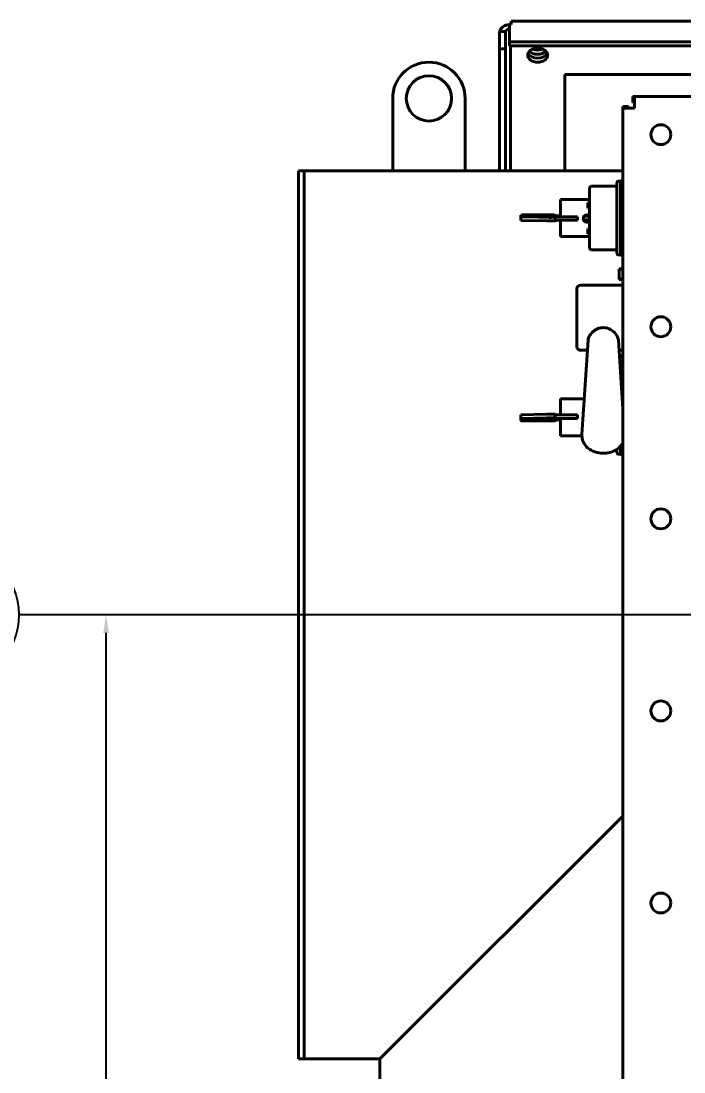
# Model space of a CAD drawing. Header units: millimetres. Extents: x 0 to 5945, y 0 to 4205.
# Drawn here: x 1641 to 2007, y 1213 to 1793 of the extents above; entities that cross this region are included whole.
import ezdxf

# ---------------------------------------------------------------- set-up
doc = ezdxf.new("R2010")
doc.units = ezdxf.units.MM
doc.header["$LTSCALE"] = 5
for name, color, linetype, lineweight in [('가시적인 것(ISO)', 3, 'Continuous', 40), ('가시적인 좁은 것(ISO)', 3, 'Continuous', 35), ('기호(ISO)', 5, 'Continuous', 25), ('치수(ISO)', 2, 'Continuous', 25)]:
    doc.layers.add(name, color=color, linetype=linetype, lineweight=lineweight)
doc.styles.add('부품번호텍스트_PSTEK_POSCO', font='isocp.shx')
doc.styles.add('치수 텍스트_PSTEK_POSCO', font='isocp.shx')
doc.dimstyles.new('치수_PSTEK_POSCO', dxfattribs={"dimscale": 5, "dimtxt": 3, "dimasz": 2, "dimexe": 2, "dimexo": 2.5, "dimgap": 1, "dimtad": 1, "dimrnd": 1e-08, "dimdsep": 46, "dimtxsty": '치수 텍스트_PSTEK_POSCO', "dimcen": 0.09, "dimdle": 10, "dimclrd": 7, "dimclre": 7, "dimclrt": 2, "dimadec": 1, "dimazin": 2, "dimtfac": 1, "dimtmove": 0, "dimatfit": 3, "dimfxl": 0, "dimtolj": 1, "dimlwd": -1, "dimlwe": -1, "dimarcsym": 0})

# ---------------------------------------------------------------- blocks, each defined once
blk = doc.blocks.new('품번기호9')
at = {"layer": '기호(ISO)', "color": 7}
for p, q in [((402.78, 293), (327.93, 293)), ((402.78, 293.4), (402.78, 292.6)), ((404.4, 293.07), (402.78, 293.4)), ((402.78, 293), (404.4, 293)), ((402.78, 292.6), (404.4, 292.92))]:
    blk.add_line(p, q, dxfattribs=at)
at = {"layer": '기호(ISO)', "color": 7, "flags": 128}
blk.add_lwpolyline([(402.78, 292.6), (404.78, 293)], dxfattribs=at)
at = {"layer": '기호(ISO)'}
blk.add_circle((320.43, 293), 7.5, dxfattribs=at)
at = {"layer": '기호(ISO)', "color": 7}
blk.add_solid([(402.78, 292.6), (404.78, 293), (402.78, 293.4), (402.78, 292.6)], dxfattribs=at)
at = {"layer": '기호(ISO)', "color": 7, "insert": (320.43, 293.02), "char_height": 5, "attachment_point": 5, "style": '부품번호텍스트_PSTEK_POSCO'}
blk.add_mtext('5', dxfattribs=at)
blk = doc.blocks.new('*D43')
at = {"layer": 'Defpoints', "color": 0}
for p in [(3626.88, 1520.99), (1793.88, 1219.99), (3626.88, 310.46)]:
    blk.add_point(p, dxfattribs=at)
at = {"layer": '치수(ISO)', "color": 7}
for p, q in [((3626.88, 1508.49), (3626.88, 300.46)), ((1793.88, 1207.49), (1793.88, 300.46)), ((1803.88, 310.46), (3616.88, 310.46))]:
    blk.add_line(p, q, dxfattribs=at)
for points in [[(1803.88, 312.12), (1803.88, 308.79), (1793.88, 310.46)], [(3616.88, 312.12), (3616.88, 308.79), (3626.88, 310.46)]]:
    blk.add_solid(points, dxfattribs=at)
at = {"layer": '치수(ISO)', "color": 2, "insert": (2540.76, 323.71), "char_height": 15, "attachment_point": 4, "style": '치수 텍스트_PSTEK_POSCO'}
blk.add_mtext('\\A1;(1833)', dxfattribs=at)
blk = doc.blocks.new('*D48')
at = {"layer": 'Defpoints', "color": 0}
for p in [(1687.75, 1464.99), (2023.88, 1464.99), (2708.88, 603.99)]:
    blk.add_point(p, dxfattribs=at)
at = {"layer": '치수(ISO)', "color": 7}
for p, q in [((2011.38, 1464.99), (1677.75, 1464.99)), ((1687.75, 613.99), (1687.75, 1454.99)), ((2696.38, 603.99), (1677.75, 603.99))]:
    blk.add_line(p, q, dxfattribs=at)
for points in [[(1686.08, 1454.99), (1689.41, 1454.99), (1687.75, 1464.99)], [(1686.08, 613.99), (1689.41, 613.99), (1687.75, 603.99)]]:
    blk.add_solid(points, dxfattribs=at)
at = {"layer": '치수(ISO)', "color": 2, "insert": (1675.25, 934.28), "char_height": 15, "attachment_point": 4, "rotation": 90, "style": '치수 텍스트_PSTEK_POSCO'}
blk.add_mtext('\\A1;861', dxfattribs=at)

msp = doc.modelspace()

# ---------------------------------------------------------------- linework, layer by layer
at = {"layer": '가시적인 것(ISO)'}
for p, q in [((1911.2806, 1792.6956), (1911.2806, 1790.8211)), ((1911.2806, 1792.6956), (2270.4806, 1792.6956)), ((1908.0806, 1786.9583), (1904.8806, 1786.9583)), ((1904.8806, 1786.9583), (1904.8806, 1777.3417)), ((1908.0806, 1786.9583), (1908.0806, 1777.3417)), ((1910.3433, 1781.2044), (1910.3433, 1790.8211)), ((1910.3433, 1790.8211), (1911.2806, 1790.8211)), ((1910.3433, 1778.9417), (1910.3433, 1781.2044)), ((2271.4179, 1781.2044), (1910.3433, 1781.2044)), ((1908.0806, 1777.3417), (1904.8806, 1777.3417)), ((1904.8806, 1777.3417), (1904.8806, 1709.9862)), ((1908.0806, 1777.3417), (1908.0806, 1709.9862)), ((2271.4179, 1778.9417), (1910.3433, 1778.9417)), ((1910.8806, 1778.9417), (1910.8806, 1709.9862)), ((1940.8806, 1763.2439), (1940.8806, 1709.9862)), ((2240.8806, 1763.2439), (1940.8806, 1763.2439)), ((1845.8806, 1749.9862), (1845.8806, 1709.9862)), ((1885.8806, 1709.9862), (1885.8806, 1749.9862)), ((1979.2806, 1750.9862), (1978.3433, 1750.9862)), ((1978.3433, 1747.7862), (1978.3433, 1750.9862)), ((1979.2806, 1747.7862), (1978.3433, 1747.7862)), ((1979.2806, 1750.9862), (2188.4806, 1750.9862)), ((1979.2806, 1750.9862), (1979.2806, 1744.5862)), ((1976.0806, 1745.5235), (1972.8806, 1745.5235)), ((1972.8806, 1745.5235), (1972.8806, 1744.5862)), ((1972.8806, 1185.3862), (1972.8806, 1744.5862)), ((1979.2806, 1744.5862), (1972.8806, 1744.5862)), ((1976.0806, 1744.5862), (1976.0806, 1745.5235)), ((1978.8806, 1744.5862), (1978.8806, 1744.9862)), ((1978.8806, 1744.9862), (1979.2806, 1744.9862)), ((1793.8806, 1709.9862), (1793.8806, 1219.9862)), ((1797.0806, 1709.9862), (1793.8806, 1709.9862)), ((1797.0806, 1219.9862), (1797.0806, 1709.9862)), ((1845.8806, 1709.9862), (1797.0806, 1709.9862)), ((1797.0806, 1219.9862), (1797.0806, 1709.9862)), ((1845.8806, 1709.9862), (1885.8806, 1709.9862)), ((1972.8806, 1709.9862), (1885.8806, 1709.9862)), ((1954.5806, 1700.4862), (1954.5806, 1667.4862)), ((1955.5806, 1701.4862), (1969.5806, 1701.4862)), ((1969.5806, 1703.4862), (1969.5806, 1664.4862)), ((1971.5806, 1704.4862), (1971.5806, 1663.4862)), ((1971.5806, 1704.4862), (1972.8806, 1704.4862)), ((1938.5806, 1694.2362), (1938.5806, 1684.7207)), ((1938.5806, 1694.2362), (1954.5806, 1694.2362)), ((1953.5806, 1689.4571), (1953.5806, 1692.3581)), ((1953.5806, 1692.3581), (1954.5806, 1692.3581)), ((1953.5806, 1690.9473), (1954.5806, 1690.9473)), ((1953.5806, 1689.9002), (1954.5806, 1689.9002)), ((1953.5806, 1689.4571), (1954.5806, 1689.4571)), ((1916.5806, 1684.6479), (1916.5806, 1685.6098)), ((1930.801, 1684.3755), (1916.5806, 1684.6479)), ((1916.5806, 1682.6486), (1916.5806, 1684.6479)), ((1930.801, 1682.3762), (1916.5806, 1682.6486)), ((1919.5806, 1685.6878), (1932.5806, 1685.6878)), ((1926.6164, 1685.4892), (1926.6164, 1685.4329)), ((1926.6164, 1685.4329), (1931.753, 1685.4329)), ((1926.6164, 1685.3503), (1926.6164, 1685.2982)), ((1931.753, 1685.3503), (1926.6164, 1685.3503)), ((1931.753, 1685.3403), (1926.6164, 1685.3403)), ((1926.6164, 1685.2982), (1927.4113, 1685.2982)), ((1926.6164, 1684.9645), (1926.6164, 1684.9035)), ((1926.6164, 1684.9035), (1931.753, 1684.9035)), ((1926.6164, 1684.5973), (1926.6164, 1684.5013)), ((1927.4113, 1684.5973), (1926.6164, 1684.5973)), ((1927.4113, 1684.5873), (1926.6164, 1684.5873)), ((1926.6164, 1684.5013), (1931.753, 1684.5013)), ((1927.289, 1685.1401), (1927.289, 1685.1501)), ((1927.289, 1684.7399), (1927.289, 1684.7499)), ((1927.4113, 1685.4568), (1927.4113, 1685.4895)), ((1927.4113, 1685.4468), (1927.4113, 1685.4568)), ((1928.5732, 1685.4568), (1927.4113, 1685.4568)), ((1928.5732, 1685.4468), (1927.4113, 1685.4468)), ((1927.4113, 1685.3264), (1931.753, 1685.3264)), ((1927.4113, 1685.2982), (1927.4113, 1685.3264)), ((1927.4113, 1684.9274), (1927.4113, 1684.961)), ((1927.4113, 1684.9174), (1927.4113, 1684.9274)), ((1929.0012, 1684.9274), (1927.4113, 1684.9274)), ((1929.0012, 1684.9174), (1927.4113, 1684.9174)), ((1927.4113, 1684.5252), (1927.4113, 1684.5973)), ((1928.6343, 1684.5252), (1927.4113, 1684.5252)), ((1927.4113, 1684.5152), (1927.4113, 1684.5252)), ((1928.6343, 1684.5152), (1927.4113, 1684.5152)), ((1927.9388, 1685.5199), (1927.9388, 1685.5299)), ((1928.2197, 1684.9953), (1928.2197, 1685.0053)), ((1928.3467, 1684.7932), (1928.3467, 1684.8173)), ((1928.5732, 1685.4895), (1928.5732, 1685.4568)), ((1928.5732, 1685.4468), (1928.5732, 1685.4568)), ((1928.6343, 1684.5956), (1928.6343, 1684.5252)), ((1929.4293, 1684.5956), (1928.6343, 1684.5956)), ((1929.4293, 1684.5856), (1928.6343, 1684.5856)), ((1928.6343, 1684.5152), (1928.6343, 1684.5252)), ((1928.9277, 1685.5062), (1928.9277, 1685.5162)), ((1928.9401, 1684.82), (1928.9401, 1684.7429)), ((1928.9401, 1684.7429), (1929.735, 1684.7429)), ((1929.0012, 1684.961), (1929.0012, 1684.9274)), ((1929.0012, 1684.9174), (1929.0012, 1684.9274)), ((1929.1847, 1685.2115), (1929.1847, 1685.2215)), ((1929.1847, 1684.6916), (1929.1847, 1684.7016)), ((1929.1914, 1685.0923), (1929.1914, 1685.1023)), ((1929.3681, 1685.4568), (1929.3681, 1685.4916)), ((1929.3681, 1685.4468), (1929.3681, 1685.4568)), ((1930.9581, 1685.4568), (1929.3681, 1685.4568)), ((1930.9581, 1685.4468), (1929.3681, 1685.4468)), ((1929.4293, 1684.5252), (1929.4293, 1684.5956)), ((1931.753, 1684.5252), (1929.4293, 1684.5252)), ((1929.4293, 1684.5152), (1929.4293, 1684.5252)), ((1931.753, 1684.5152), (1929.4293, 1684.5152)), ((1929.735, 1684.7429), (1929.735, 1684.7962)), ((1929.7962, 1684.9274), (1929.7962, 1684.9645)), ((1931.753, 1684.9274), (1929.7962, 1684.9274)), ((1929.7962, 1684.9174), (1929.7962, 1684.9274)), ((1931.753, 1684.9174), (1929.7962, 1684.9174)), ((1930.1602, 1685.5263), (1930.1602, 1685.5363)), ((1930.9581, 1685.4916), (1930.9581, 1685.4568)), ((1930.9581, 1685.4468), (1930.9581, 1685.4568)), ((1931.0804, 1685.1401), (1931.0804, 1685.1501)), ((1931.0804, 1684.7399), (1931.0804, 1684.7499)), ((1931.753, 1685.4329), (1931.753, 1685.4922)), ((1931.753, 1685.3264), (1931.753, 1685.3503)), ((1931.753, 1684.9035), (1931.753, 1684.9274)), ((1931.753, 1684.5013), (1931.753, 1684.5252)), ((1935.5806, 1685.6098), (1935.5806, 1685.3291)), ((1935.5806, 1684.6414), (1935.5806, 1684.4383)), ((1935.5806, 1682.439), (1935.5806, 1684.4383)), ((1947.7823, 1684.7207), (1938.5806, 1684.7207)), ((1947.7823, 1684.7194), (1938.5806, 1684.7194)), ((1947.7823, 1682.7201), (1938.5806, 1682.7201)), ((1938.5806, 1682.7201), (1938.5806, 1673.7362)), ((1947.7823, 1684.7207), (1947.7823, 1684.7194)), ((1947.7823, 1682.7201), (1947.7823, 1684.7194)), ((1954.5806, 1683.0258), (1951.2535, 1682.9653)), ((1954.5806, 1685.0252), (1951.5184, 1684.9694)), ((1954.3829, 1685.1841), (1954.4491, 1685.1804)), ((1953.5806, 1675.3183), (1953.5806, 1678.0723)), ((1953.5806, 1678.0723), (1954.5806, 1678.0723)), ((1953.5806, 1677.0252), (1954.5806, 1677.0252)), ((1953.5806, 1676.8044), (1954.5806, 1676.8044)), ((1938.5806, 1673.7362), (1954.5806, 1673.7362)), ((1953.5806, 1675.3183), (1954.5806, 1675.3183)), ((1955.5806, 1666.4862), (1969.5806, 1666.4862)), ((1971.5806, 1663.4862), (1972.8806, 1663.4862)), ((1970.8806, 1655.9862), (1970.8806, 1649.9862)), ((1972.8806, 1655.9862), (1970.8806, 1655.9862)), ((1972.8806, 1649.9862), (1970.8806, 1649.9862)), ((1947.5806, 1644.9862), (1947.5806, 1612.9862)), ((1972.8806, 1646.9862), (1949.5806, 1646.9862)), ((1953.7547, 1616.5347), (1950.336, 1564.482)), ((1970.4065, 1616.5347), (1972.8806, 1578.8646)), ((1953.3903, 1610.9862), (1949.5806, 1610.9862)), ((1972.8806, 1610.9862), (1970.7709, 1610.9862)), ((1972.8806, 1607.9862), (1970.9679, 1607.9862)), ((1972.8806, 1601.9862), (1971.362, 1601.9862)), ((1971.8546, 1594.4862), (1972.8806, 1594.4862)), ((1938.5806, 1584.2362), (1938.5806, 1575.3326)), ((1938.5806, 1584.2362), (1951.6334, 1584.2362)), ((1930.801, 1575.7802), (1916.5806, 1575.4256)), ((1916.5806, 1573.4268), (1916.5806, 1575.4256)), ((1930.801, 1573.7814), (1916.5806, 1573.4268)), ((1916.5806, 1573.4268), (1916.5806, 1572.1746)), ((1919.5806, 1572.0731), (1932.5806, 1572.0731)), ((1935.5806, 1573.6997), (1935.5806, 1575.6985)), ((1935.5806, 1573.4352), (1935.5806, 1573.6997)), ((1935.5806, 1572.1746), (1935.5806, 1572.5401)), ((1947.7823, 1575.3326), (1938.5806, 1575.3326)), ((1947.7823, 1573.3337), (1938.5806, 1573.3337)), ((1947.7823, 1573.3321), (1938.5806, 1573.3321)), ((1938.5806, 1573.3321), (1938.5806, 1563.7362)), ((1947.7823, 1573.3337), (1947.7823, 1575.3326)), ((1947.7823, 1573.3321), (1947.7823, 1573.3337)), ((1938.5806, 1563.7362), (1950.3202, 1563.7362)), ((1969.5806, 1556.3516), (1969.5806, 1554.4862)), ((1971.5806, 1558.1082), (1971.5806, 1553.4862)), ((1971.5806, 1553.4862), (1972.8806, 1553.4862)), ((1972.8806, 1353.9862), (1838.8806, 1219.9862)), ((1797.0806, 1219.9862), (1793.8806, 1219.9862)), ((1838.8806, 1219.9862), (1797.0806, 1219.9862)), ((1838.8806, 846.9862), (1838.8806, 1219.9862))]:
    msp.add_line(p, q, dxfattribs=at)
for centre, radius in [((1865.8806, 1749.9862), 12.5), ((1993.8806, 1729.9862), 5.5), ((1993.8806, 1623.9862), 5.5), ((1993.8806, 1517.9862), 5.5), ((1993.8806, 1411.9862), 5.5), ((1993.8806, 1305.9862), 5.5)]:
    msp.add_circle(centre, radius, dxfattribs=at)
for centre, radius, start, end in [((1865.8806, 1749.9862), 20, 0, 180), ((1955.5806, 1700.4862), 1, 90, 180), ((1970.5806, 1703.4862), 1, 0, 180), ((1955.5806, 1667.4862), 1, 180, 270), ((1970.5806, 1664.4862), 1, 180, 0), ((1949.5806, 1644.9862), 2, 90, 180), ((1949.5806, 1612.9862), 2, 180, 270), ((1970.5806, 1554.4862), 1, 180, 0)]:
    msp.add_arc(centre, radius, start, end, dxfattribs=at)
for centre, major_axis, ratio, start_param, end_param in [((1911.2806, 1786.2956), (-6.4, 0), 0.70710678, 4.85936417, 6.13621012), ((1911.2806, 1786.2956), (-3.2, 0), 0.70710678, 5.00964034, 6.28318531), ((1925.8806, 1776.1132), (-5.5, 0), 0.70710678, 0.29517689, 2.84641577), ((1925.8806, 1776.1132), (5.5, 0), 0.70710678, 3.43676954, 5.98800842), ((1925.8806, 1778.2346), (5.5, 0), 0.70710678, 3.74037413, 5.68440383), ((1925.8806, 1778.2346), (-5.5, 0), 0.70710678, 0.59878148, 2.54281118), ((1925.8806, 1780.4973), (5.5, 0), 0.70710678, 4.16626769, 5.25851027), ((1919.5806, 1685.6098), (-3, 0), 0.02599731, 4.71238898, 6.28318531), ((1932.5806, 1684.4383), (3, 0), 0.02599731, 4.07736224, 6.28318531), ((1932.5806, 1682.439), (3, 0), 0.02599731, 4.07736224, 6.28318531), ((1932.5806, 1685.6098), (3, 0), 0.02599731, 0, 1.57079633), ((1938.5806, 1685.3291), (-3, 0), 0.02599731, 0, 1.57079633), ((1938.5806, 1684.6414), (-3, 0), 0.02599731, 4.71238898, 6.28318531), ((1938.5806, 1682.6421), (-3, 0), 0.02599731, 4.71238898, 6.28318531), ((1953.4765, 1685.1731), (1, 0), 0.02599731, 0.43633231, 1.41615472), ((1919.5806, 1572.1746), (-3, 0), 0.03384274, 0, 1.57079633), ((1932.5806, 1575.6985), (3, 0), 0.03384274, 0, 2.20582306), ((1932.5806, 1573.6997), (3, 0), 0.03384274, 0, 2.20582306), ((1932.5806, 1572.1746), (3, 0), 0.03384274, 4.71238898, 6.28318531), ((1938.5806, 1575.4341), (-3, 0), 0.03384274, 0, 1.57079633), ((1938.5806, 1573.4352), (-3, 0), 0.03384274, 0, 1.57079633), ((1938.5806, 1572.5401), (-3, 0), 0.03384274, 4.71238898, 6.28318531)]:
    msp.add_ellipse(centre, major_axis=major_axis, ratio=ratio, start_param=start_param, end_param=end_param, dxfattribs=at)
for centre, major_axis, ratio in [((1925.8806, 1773.8505), (-5.5, 0), 0.70710678), ((1923.0806, 1685.5189), (-3, 0), 0.02599731), ((1923.0806, 1572.293), (-3, 0), 0.03384274)]:
    msp.add_ellipse(centre, major_axis=major_axis, ratio=ratio, dxfattribs=at)
for points, knots in [([(1929.1847, 1685.2215), (1929.0935, 1685.2214), (1928.9134, 1685.2213), (1928.6486, 1685.2203), (1928.394, 1685.2186), (1928.1499, 1685.2163), (1927.9151, 1685.2133), (1927.692, 1685.2096), (1927.4791, 1685.2053), (1927.2791, 1685.2004), (1927.0964, 1685.195), (1926.9348, 1685.1894), (1926.7984, 1685.1834), (1926.6867, 1685.1772), (1926.6003, 1685.1708), (1926.5397, 1685.1641), (1926.5008, 1685.1571), (1926.4964, 1685.1523), (1926.4941, 1685.1499)], [0, 0, 0, 0, 0.06396996, 0.12628383, 0.18735874, 0.24779723, 0.30845505, 0.37001199, 0.43289888, 0.4977051, 0.5627616, 0.62604222, 0.68796709, 0.74914247, 0.81040796, 0.87219118, 0.93513718, 1, 1, 1, 1]), ([(1926.4941, 1685.1499), (1926.4964, 1685.1475), (1926.5009, 1685.1427), (1926.5396, 1685.1357), (1926.6002, 1685.1289), (1926.6867, 1685.1224), (1926.7981, 1685.1162), (1926.9349, 1685.1103), (1927.0958, 1685.1046), (1927.2796, 1685.0993), (1927.4788, 1685.0944), (1927.6921, 1685.0901), (1927.9154, 1685.0865), (1928.1499, 1685.0835), (1928.3941, 1685.0812), (1928.6487, 1685.0796), (1928.9134, 1685.0786), (1929.0935, 1685.0785), (1929.1847, 1685.0784)], [0, 0, 0, 0, 0.06546991, 0.12901913, 0.19117778, 0.25259569, 0.31391495, 0.3757807, 0.43900092, 0.50366171, 0.5682531, 0.63080653, 0.69206765, 0.75257004, 0.81287445, 0.87383673, 0.9360911, 1, 1, 1, 1]), ([(1928.3467, 1684.8173), (1928.2781, 1684.8167), (1928.1424, 1684.8156), (1927.9482, 1684.8133), (1927.7637, 1684.8107), (1927.5893, 1684.8078), (1927.4262, 1684.8044), (1927.2728, 1684.8007), (1927.1305, 1684.7966), (1926.999, 1684.7922), (1926.8809, 1684.7875), (1926.7778, 1684.7827), (1926.6888, 1684.7776), (1926.6185, 1684.7724), (1926.5628, 1684.767), (1926.5227, 1684.7615), (1926.4982, 1684.7558), (1926.4955, 1684.7519), (1926.4941, 1684.7499)], [0, 0, 0, 0, 0.063374915, 0.125434694, 0.186460742, 0.247233484, 0.307729912, 0.368833346, 0.430759571, 0.493705985, 0.556880924, 0.619424008, 0.68145798, 0.743422033, 0.805927639, 0.869346907, 0.934005383, 1, 1, 1, 1]), ([(1926.4941, 1684.7499), (1926.4964, 1684.7475), (1926.5009, 1684.7428), (1926.5397, 1684.7358), (1926.6004, 1684.7291), (1926.6868, 1684.7226), (1926.7983, 1684.7164), (1926.9351, 1684.7104), (1927.0962, 1684.7046), (1927.2491, 1684.7001), (1927.3803, 1684.6967), (1927.4826, 1684.6942), (1927.5877, 1684.692), (1927.6952, 1684.6899), (1927.805, 1684.6879), (1927.9178, 1684.6862), (1928.0337, 1684.6846), (1928.151, 1684.6831), (1928.2719, 1684.6819), (1928.3945, 1684.6808), (1928.5196, 1684.6798), (1928.6478, 1684.6791), (1928.7783, 1684.6785), (1928.9116, 1684.6781), (1929.0472, 1684.6778), (1929.1385, 1684.6778), (1929.1847, 1684.6778)], [0, 0, 0, 0, 0.06440966, 0.12713175, 0.18869519, 0.2499531, 0.3113145, 0.37340191, 0.43699638, 0.50232306, 0.5352272, 0.56753231, 0.59931765, 0.63048805, 0.66142618, 0.69208749, 0.72256393, 0.75284128, 0.78302271, 0.81315811, 0.84352701, 0.87410007, 0.90484775, 0.93622105, 0.96770947, 1, 1, 1, 1]), ([(1928.3467, 1684.8073), (1928.2781, 1684.8068), (1928.1424, 1684.8056), (1927.9482, 1684.8033), (1927.7637, 1684.8007), (1927.5893, 1684.7978), (1927.4262, 1684.7944), (1927.2728, 1684.7907), (1927.1305, 1684.7866), (1926.999, 1684.7822), (1926.8809, 1684.7775), (1926.7778, 1684.7727), (1926.6888, 1684.7676), (1926.6185, 1684.7624), (1926.5628, 1684.757), (1926.5227, 1684.7515), (1926.5056, 1684.7475), (1926.5007, 1684.7454), (1926.5003, 1684.7452)], [0, 0, 0, 0, 0.063374915, 0.125434694, 0.186460742, 0.247233484, 0.307729912, 0.368833346, 0.430759571, 0.493705985, 0.556880924, 0.619424008, 0.68145798, 0.743422033, 0.805927639, 0.869346907, 0.934005383, 0.941114775, 0.941114775, 0.941114775, 0.941114775]), ([(1929.1847, 1685.2115), (1929.0935, 1685.2114), (1928.9134, 1685.2113), (1928.6486, 1685.2103), (1928.394, 1685.2086), (1928.1499, 1685.2063), (1927.9151, 1685.2033), (1927.692, 1685.1997), (1927.4791, 1685.1953), (1927.2791, 1685.1904), (1927.0964, 1685.185), (1926.9348, 1685.1794), (1926.7984, 1685.1734), (1926.6867, 1685.1672), (1926.6003, 1685.1608), (1926.5397, 1685.1541), (1926.51, 1685.1487), (1926.5022, 1685.1457), (1926.5006, 1685.1449)], [0, 0, 0, 0, 0.063969964, 0.126283829, 0.187358745, 0.24779723, 0.308455049, 0.370011993, 0.432898882, 0.497705101, 0.562761596, 0.626042216, 0.687967087, 0.749142467, 0.81040796, 0.872191176, 0.935137183, 0.955249727, 0.955249727, 0.955249727, 0.955249727]), ([(1927.9388, 1685.5299), (1927.8973, 1685.5299), (1927.8153, 1685.5298), (1927.6934, 1685.5293), (1927.5749, 1685.5285), (1927.4585, 1685.5274), (1927.346, 1685.5259), (1927.2362, 1685.5241), (1927.1284, 1685.522), (1927.0252, 1685.5196), (1926.9282, 1685.5169), (1926.8445, 1685.5138), (1926.774, 1685.5104), (1926.7151, 1685.5068), (1926.6705, 1685.5028), (1926.6396, 1685.4985), (1926.6201, 1685.494), (1926.6176, 1685.4908), (1926.6164, 1685.4892)], [0, 0, 0, 0, 0.05427115, 0.10739015, 0.1608808, 0.21469696, 0.26932079, 0.32588115, 0.38424246, 0.44534576, 0.5075986, 0.57006323, 0.63424037, 0.70020151, 0.76931843, 0.84191786, 0.91865867, 1, 1, 1, 1]), ([(1927.9388, 1685.5199), (1927.8973, 1685.5199), (1927.8153, 1685.5198), (1927.6934, 1685.5193), (1927.5749, 1685.5185), (1927.4585, 1685.5174), (1927.346, 1685.5159), (1927.2362, 1685.5141), (1927.1284, 1685.512), (1927.0252, 1685.5096), (1926.9282, 1685.5069), (1926.8445, 1685.5038), (1926.774, 1685.5004), (1926.7151, 1685.4968), (1926.6705, 1685.4928), (1926.6396, 1685.4885), (1926.6201, 1685.484), (1926.6176, 1685.4808), (1926.6164, 1685.4792)], [0, 0, 0, 0, 0.05427115, 0.10739015, 0.1608808, 0.21469696, 0.26932079, 0.32588115, 0.38424246, 0.44534576, 0.5075986, 0.57006323, 0.63424037, 0.70020151, 0.76931843, 0.84191786, 0.91865867, 1, 1, 1, 1]), ([(1928.2197, 1685.0053), (1928.1616, 1685.0052), (1928.0479, 1685.0052), (1927.8815, 1685.0046), (1927.7235, 1685.0036), (1927.5736, 1685.0022), (1927.433, 1685.0003), (1927.2989, 1684.9982), (1927.1756, 1684.9955), (1927.0608, 1684.9926), (1926.9581, 1684.9894), (1926.8669, 1684.986), (1926.7887, 1684.9827), (1926.7263, 1684.9792), (1926.6776, 1684.9756), (1926.6417, 1684.972), (1926.62, 1684.9683), (1926.6176, 1684.9658), (1926.6164, 1684.9645)], [0, 0, 0, 0, 0.06990935, 0.13693333, 0.20208557, 0.26532931, 0.3283129, 0.39144478, 0.45527375, 0.52066965, 0.58577214, 0.64849332, 0.70923813, 0.76812294, 0.82638424, 0.8838105, 0.94160867, 1, 1, 1, 1]), ([(1928.2197, 1684.9953), (1928.1616, 1684.9952), (1928.0479, 1684.9952), (1927.8815, 1684.9946), (1927.7235, 1684.9936), (1927.5736, 1684.9922), (1927.433, 1684.9903), (1927.2989, 1684.9882), (1927.1756, 1684.9855), (1927.0608, 1684.9826), (1926.9581, 1684.9794), (1926.8669, 1684.976), (1926.7887, 1684.9727), (1926.7263, 1684.9692), (1926.6776, 1684.9656), (1926.6417, 1684.962), (1926.62, 1684.9583), (1926.6176, 1684.9558), (1926.6164, 1684.9545)], [0, 0, 0, 0, 0.06990935, 0.13693333, 0.20208557, 0.26532931, 0.3283129, 0.39144478, 0.45527375, 0.52066965, 0.58577214, 0.64849332, 0.70923813, 0.76812294, 0.82638424, 0.8838105, 0.94160867, 1, 1, 1, 1]), ([(1927.289, 1685.1501), (1927.2906, 1685.1517), (1927.2938, 1685.1549), (1927.3202, 1685.1596), (1927.3644, 1685.164), (1927.4248, 1685.1683), (1927.5035, 1685.1725), (1927.5999, 1685.1764), (1927.7133, 1685.1802), (1927.8425, 1685.1837), (1927.9833, 1685.187), (1928.1338, 1685.1898), (1928.2919, 1685.1922), (1928.4566, 1685.1943), (1928.6305, 1685.1957), (1928.8107, 1685.1968), (1928.9986, 1685.1975), (1929.1263, 1685.1976), (1929.1914, 1685.1976)], [0, 0, 0, 0, 0.063244121, 0.124449935, 0.184950834, 0.244601771, 0.30489548, 0.365787748, 0.428194631, 0.492696429, 0.557520489, 0.620704217, 0.682588072, 0.744362156, 0.806562232, 0.869438903, 0.933502702, 1, 1, 1, 1]), ([(1929.1914, 1685.1023), (1929.1263, 1685.1023), (1928.9986, 1685.1024), (1928.8107, 1685.103), (1928.6302, 1685.1041), (1928.457, 1685.1057), (1928.2916, 1685.1077), (1928.1338, 1685.1101), (1927.9833, 1685.1129), (1927.8426, 1685.1162), (1927.713, 1685.1197), (1927.5999, 1685.1235), (1927.5035, 1685.1275), (1927.4244, 1685.1316), (1927.3646, 1685.136), (1927.3201, 1685.1405), (1927.2938, 1685.1453), (1927.2907, 1685.1485), (1927.289, 1685.1501)], [0, 0, 0, 0, 0.06621357, 0.13000403, 0.19261242, 0.25465142, 0.31602589, 0.3776457, 0.44055984, 0.50510731, 0.5693339, 0.63173033, 0.69263702, 0.75296437, 0.81327516, 0.87414646, 0.93605397, 1, 1, 1, 1]), ([(1929.1914, 1685.0923), (1929.1263, 1685.0923), (1928.9986, 1685.0924), (1928.8107, 1685.093), (1928.6302, 1685.0941), (1928.457, 1685.0957), (1928.2916, 1685.0977), (1928.1338, 1685.1001), (1927.9833, 1685.1029), (1927.8426, 1685.1062), (1927.713, 1685.1097), (1927.5999, 1685.1135), (1927.5035, 1685.1175), (1927.4244, 1685.1216), (1927.3646, 1685.126), (1927.3201, 1685.1305), (1927.2938, 1685.1353), (1927.2907, 1685.1385), (1927.289, 1685.1401)], [0, 0, 0, 0, 0.06621357, 0.13000403, 0.19261242, 0.25465142, 0.31602589, 0.3776457, 0.44055984, 0.50510731, 0.5693339, 0.63173033, 0.69263702, 0.75296437, 0.81327516, 0.87414646, 0.93605397, 1, 1, 1, 1]), ([(1927.289, 1684.7499), (1927.2899, 1684.7512), (1927.2915, 1684.7538), (1927.307, 1684.7575), (1927.3333, 1684.7611), (1927.3668, 1684.7645), (1927.4134, 1684.7678), (1927.4686, 1684.771), (1927.535, 1684.7739), (1927.6106, 1684.7768), (1927.6928, 1684.7794), (1927.7763, 1684.782), (1927.8651, 1684.7843), (1927.9552, 1684.7864), (1928.0485, 1684.7884), (1928.1447, 1684.7902), (1928.2439, 1684.7918), (1928.3124, 1684.7927), (1928.3467, 1684.7932)], [0, 0, 0, 0, 0.07172454, 0.14104608, 0.20837252, 0.2739109, 0.33845577, 0.40219734, 0.46580792, 0.52954452, 0.59298722, 0.65454628, 0.71466134, 0.7738578, 0.83134583, 0.88834506, 0.9440704, 1, 1, 1, 1]), ([(1929.1847, 1684.7016), (1929.1235, 1684.7017), (1929.0024, 1684.7018), (1928.8238, 1684.7024), (1928.6506, 1684.7035), (1928.4821, 1684.705), (1928.3195, 1684.707), (1928.1616, 1684.7093), (1928.0089, 1684.7121), (1927.8644, 1684.7153), (1927.7291, 1684.7188), (1927.6124, 1684.7226), (1927.5115, 1684.7266), (1927.4304, 1684.7309), (1927.3666, 1684.7353), (1927.3223, 1684.74), (1927.2932, 1684.7449), (1927.2904, 1684.7482), (1927.289, 1684.7499)], [0, 0, 0, 0, 0.06228214, 0.12313777, 0.18310441, 0.24335663, 0.30366895, 0.3653625, 0.42838203, 0.49343794, 0.5587387, 0.62189388, 0.68372852, 0.7453156, 0.80683019, 0.86930842, 0.93350979, 1, 1, 1, 1]), ([(1929.1847, 1684.6916), (1929.1235, 1684.6917), (1929.0024, 1684.6918), (1928.8238, 1684.6924), (1928.6506, 1684.6935), (1928.4821, 1684.695), (1928.3195, 1684.697), (1928.1616, 1684.6993), (1928.0089, 1684.7021), (1927.8644, 1684.7053), (1927.7291, 1684.7088), (1927.6124, 1684.7126), (1927.5115, 1684.7166), (1927.4304, 1684.7209), (1927.3666, 1684.7253), (1927.3223, 1684.73), (1927.2932, 1684.7349), (1927.2904, 1684.7382), (1927.289, 1684.7399)], [0, 0, 0, 0, 0.06228214, 0.12313777, 0.18310441, 0.24335663, 0.30366895, 0.3653625, 0.42838203, 0.49343794, 0.5587387, 0.62189388, 0.68372852, 0.7453156, 0.80683019, 0.86930842, 0.93350979, 1, 1, 1, 1]), ([(1927.4113, 1685.4895), (1927.4118, 1685.4902), (1927.4128, 1685.4914), (1927.4217, 1685.4933), (1927.4355, 1685.495), (1927.4561, 1685.4966), (1927.4814, 1685.4981), (1927.5137, 1685.4995), (1927.5508, 1685.5007), (1927.6076, 1685.5022), (1927.6848, 1685.5037), (1927.7823, 1685.5051), (1927.8864, 1685.5059), (1927.9571, 1685.506), (1927.9923, 1685.506)], [0, 0, 0, 0, 0.07843272, 0.15238941, 0.22341326, 0.29023867, 0.3555143, 0.41829968, 0.48121034, 0.54434747, 0.6661785, 0.77980366, 0.89032424, 1, 1, 1, 1]), ([(1927.4113, 1684.961), (1927.4138, 1684.9622), (1927.4188, 1684.9647), (1927.4617, 1684.9684), (1927.5284, 1684.9719), (1927.6064, 1684.9745), (1927.678, 1684.9765), (1927.7403, 1684.9778), (1927.8059, 1684.979), (1927.878, 1684.9799), (1927.9542, 1684.9806), (1928.0361, 1684.9811), (1928.1228, 1684.9814), (1928.1824, 1684.9814), (1928.213, 1684.9814)], [0, 0, 0, 0, 0.1150066, 0.22951552, 0.34729841, 0.47280168, 0.53705832, 0.6000093, 0.66289545, 0.7257167, 0.7906769, 0.85733732, 0.9266507, 1, 1, 1, 1]), ([(1928.9277, 1685.5162), (1928.9261, 1685.5162), (1928.9198, 1685.5163), (1928.9078, 1685.5167), (1928.8856, 1685.5172), (1928.8539, 1685.5179), (1928.8151, 1685.5189), (1928.7659, 1685.5201), (1928.7087, 1685.5215), (1928.6451, 1685.5231), (1928.5747, 1685.5247), (1928.4965, 1685.5261), (1928.4145, 1685.5272), (1928.3278, 1685.5282), (1928.2366, 1685.529), (1928.1415, 1685.5295), (1928.0417, 1685.5298), (1927.9735, 1685.5299), (1927.9388, 1685.5299)], [0, 0, 0, 0, 0.00527441, 0.02041841, 0.04663565, 0.08337231, 0.12998379, 0.18711255, 0.25471824, 0.33280285, 0.41517946, 0.49629442, 0.57742192, 0.65821838, 0.7402814, 0.82381946, 0.91015354, 1, 1, 1, 1]), ([(1928.9277, 1685.5062), (1928.9261, 1685.5062), (1928.9198, 1685.5063), (1928.9078, 1685.5067), (1928.8856, 1685.5072), (1928.8539, 1685.5079), (1928.8151, 1685.5089), (1928.7659, 1685.5101), (1928.7087, 1685.5115), (1928.6451, 1685.5131), (1928.5747, 1685.5147), (1928.4965, 1685.5161), (1928.4145, 1685.5173), (1928.3278, 1685.5182), (1928.2366, 1685.519), (1928.1415, 1685.5195), (1928.0417, 1685.5198), (1927.9735, 1685.5199), (1927.9388, 1685.5199)], [0, 0, 0, 0, 0.00527441, 0.02041841, 0.04663565, 0.08337231, 0.12998379, 0.18711255, 0.25471824, 0.33280285, 0.41517946, 0.49629442, 0.57742192, 0.65821838, 0.7402814, 0.82381946, 0.91015354, 1, 1, 1, 1]), ([(1927.9923, 1685.506), (1928.0275, 1685.506), (1928.0982, 1685.5059), (1928.2024, 1685.5051), (1928.3005, 1685.5037), (1928.3779, 1685.5022), (1928.4346, 1685.5007), (1928.4719, 1685.4995), (1928.503, 1685.4981), (1928.5285, 1685.4966), (1928.549, 1685.495), (1928.5628, 1685.4933), (1928.5717, 1685.4914), (1928.5727, 1685.4902), (1928.5732, 1685.4895)], [0, 0, 0, 0, 0.10963582, 0.22011615, 0.33457548, 0.45636215, 0.51947628, 0.58236404, 0.64461516, 0.70986702, 0.7766681, 0.84766608, 0.92159584, 1, 1, 1, 1]), ([(1928.213, 1684.9814), (1928.2414, 1684.9814), (1928.2971, 1684.9814), (1928.3787, 1684.9811), (1928.4566, 1684.9806), (1928.5296, 1684.9798), (1928.6, 1684.979), (1928.6647, 1684.9778), (1928.7261, 1684.9765), (1928.8001, 1684.9745), (1928.8803, 1684.9719), (1928.9487, 1684.9684), (1928.9942, 1684.9647), (1928.9989, 1684.9622), (1929.0012, 1684.961)], [0, 0, 0, 0, 0.06892712, 0.135342126, 0.199892351, 0.262827391, 0.325800463, 0.388887497, 0.452088287, 0.518286634, 0.646878377, 0.766948586, 0.883443472, 1, 1, 1, 1]), ([(1929.7962, 1684.9645), (1929.795, 1684.9658), (1929.7927, 1684.9684), (1929.7707, 1684.9721), (1929.7362, 1684.9758), (1929.6885, 1684.9794), (1929.6257, 1684.9829), (1929.5499, 1684.9863), (1929.4603, 1684.9896), (1929.3583, 1684.9927), (1929.246, 1684.9957), (1929.123, 1684.9982), (1928.9923, 1685.0004), (1928.853, 1685.0022), (1928.7065, 1685.0036), (1928.551, 1685.0045), (1928.3879, 1685.0052), (1928.2764, 1685.0052), (1928.2197, 1685.0053)], [0, 0, 0, 0, 0.05997973, 0.1189684, 0.17747374, 0.2364003, 0.29606904, 0.35686909, 0.4192894, 0.48432662, 0.54938338, 0.61289541, 0.67530614, 0.73771807, 0.80033796, 0.86475181, 0.93112072, 1, 1, 1, 1]), ([(1929.7962, 1684.9545), (1929.795, 1684.9558), (1929.7927, 1684.9584), (1929.7707, 1684.9621), (1929.7362, 1684.9658), (1929.6885, 1684.9694), (1929.6257, 1684.9729), (1929.5499, 1684.9763), (1929.4603, 1684.9796), (1929.3583, 1684.9827), (1929.246, 1684.9857), (1929.123, 1684.9882), (1928.9923, 1684.9904), (1928.853, 1684.9922), (1928.7065, 1684.9936), (1928.551, 1684.9945), (1928.3879, 1684.9952), (1928.2764, 1684.9952), (1928.2197, 1684.9953)], [0, 0, 0, 0, 0.05997973, 0.1189684, 0.17747374, 0.2364003, 0.29606904, 0.35686909, 0.4192894, 0.48432662, 0.54938338, 0.61289541, 0.67530614, 0.73771807, 0.80033796, 0.86475181, 0.93112072, 1, 1, 1, 1]), ([(1930.1602, 1685.5363), (1930.1057, 1685.5362), (1930.0002, 1685.5362), (1929.8482, 1685.5357), (1929.7089, 1685.5349), (1929.5821, 1685.5338), (1929.4676, 1685.5324), (1929.3664, 1685.5307), (1929.2767, 1685.5286), (1929.204, 1685.5263), (1929.1419, 1685.5239), (1929.0864, 1685.5219), (1929.0384, 1685.5202), (1928.9992, 1685.5188), (1928.9699, 1685.5177), (1928.9474, 1685.5169), (1928.9357, 1685.5164), (1928.9293, 1685.5162), (1928.9277, 1685.5162)], [0, 0, 0, 0, 0.10564587, 0.20451601, 0.29619793, 0.38152204, 0.46299034, 0.54090675, 0.61699884, 0.69328607, 0.76542001, 0.8274343, 0.88004662, 0.92339897, 0.95663151, 0.98096335, 0.9951777, 1, 1, 1, 1]), ([(1930.1602, 1685.5263), (1930.1057, 1685.5262), (1930.0002, 1685.5262), (1929.8482, 1685.5257), (1929.7089, 1685.5249), (1929.5821, 1685.5238), (1929.4676, 1685.5224), (1929.3664, 1685.5207), (1929.2767, 1685.5186), (1929.204, 1685.5163), (1929.1419, 1685.5139), (1929.0864, 1685.5119), (1929.0384, 1685.5102), (1928.9992, 1685.5088), (1928.9699, 1685.5077), (1928.9474, 1685.5069), (1928.9357, 1685.5064), (1928.9293, 1685.5062), (1928.9277, 1685.5062)], [0, 0, 0, 0, 0.10564587, 0.20451601, 0.29619793, 0.38152204, 0.46299034, 0.54090675, 0.61699884, 0.69328607, 0.76542001, 0.8274343, 0.88004662, 0.92339897, 0.95663151, 0.98096335, 0.9951777, 1, 1, 1, 1]), ([(1931.8753, 1684.7499), (1931.8729, 1684.7519), (1931.8682, 1684.7559), (1931.8346, 1684.7619), (1931.7787, 1684.7679), (1931.701, 1684.7738), (1931.6007, 1684.7798), (1931.4779, 1684.7858), (1931.3334, 1684.7917), (1931.1975, 1684.7966), (1931.0773, 1684.8004), (1930.9785, 1684.8031), (1930.8742, 1684.8056), (1930.7631, 1684.8079), (1930.6457, 1684.81), (1930.5222, 1684.8119), (1930.3918, 1684.8136), (1930.2558, 1684.8151), (1930.1127, 1684.8164), (1929.964, 1684.8175), (1929.8088, 1684.8184), (1929.6471, 1684.8192), (1929.4794, 1684.8197), (1929.305, 1684.82), (1929.1245, 1684.8201), (1929.0022, 1684.8201), (1928.9401, 1684.82)], [0, 0, 0, 0, 0.05117717, 0.10258999, 0.15517471, 0.20912061, 0.26463122, 0.32255965, 0.38265442, 0.44578765, 0.47785534, 0.50963961, 0.54114294, 0.57267433, 0.6042201, 0.63639864, 0.66859127, 0.70170142, 0.73531123, 0.76968497, 0.80528255, 0.84159102, 0.87934, 0.91819969, 0.95846551, 1, 1, 1, 1]), ([(1931.8678, 1684.7445), (1931.8667, 1684.745), (1931.8596, 1684.7474), (1931.8346, 1684.7519), (1931.7787, 1684.7579), (1931.701, 1684.7638), (1931.6007, 1684.7698), (1931.4779, 1684.7758), (1931.3334, 1684.7817), (1931.1975, 1684.7866), (1931.0773, 1684.7905), (1930.9785, 1684.7931), (1930.8742, 1684.7956), (1930.7631, 1684.7979), (1930.6457, 1684.8), (1930.5222, 1684.8019), (1930.3918, 1684.8036), (1930.2558, 1684.8051), (1930.1127, 1684.8064), (1929.964, 1684.8075), (1929.8088, 1684.8085), (1929.6471, 1684.8092), (1929.4794, 1684.8097), (1929.305, 1684.81), (1929.1245, 1684.8101), (1929.0022, 1684.8101), (1928.9401, 1684.81)], [0.039526021, 0.039526021, 0.039526021, 0.039526021, 0.051177171, 0.102589993, 0.155174714, 0.20912061, 0.264631224, 0.322559653, 0.38265442, 0.445787647, 0.477855343, 0.509639611, 0.541142938, 0.572674329, 0.604220101, 0.636398637, 0.668591266, 0.701701418, 0.735311233, 0.769684967, 0.805282549, 0.841591024, 0.879340003, 0.918199691, 0.958465513, 1, 1, 1, 1]), ([(1931.8753, 1685.1499), (1931.873, 1685.1523), (1931.8685, 1685.1571), (1931.83, 1685.1641), (1931.768, 1685.1708), (1931.6809, 1685.1772), (1931.568, 1685.1834), (1931.4318, 1685.1894), (1931.269, 1685.1951), (1931.0845, 1685.2004), (1930.8828, 1685.2053), (1930.6689, 1685.2096), (1930.4459, 1685.2133), (1930.2119, 1685.2163), (1929.9687, 1685.2186), (1929.7157, 1685.2203), (1929.4532, 1685.2213), (1929.275, 1685.2214), (1929.1847, 1685.2215)], [0, 0, 0, 0, 0.06491521, 0.12791207, 0.18979733, 0.25118608, 0.31250596, 0.37448085, 0.4379455, 0.50335187, 0.56853652, 0.63165075, 0.69325742, 0.75376333, 0.8140407, 0.87494817, 0.93664852, 1, 1, 1, 1]), ([(1931.8687, 1685.1449), (1931.8672, 1685.1457), (1931.8594, 1685.1487), (1931.83, 1685.1541), (1931.768, 1685.1608), (1931.6809, 1685.1672), (1931.568, 1685.1734), (1931.4318, 1685.1794), (1931.269, 1685.1851), (1931.0845, 1685.1904), (1930.8828, 1685.1953), (1930.6689, 1685.1996), (1930.4459, 1685.2033), (1930.2119, 1685.2063), (1929.9687, 1685.2086), (1929.7157, 1685.2103), (1929.4532, 1685.2113), (1929.275, 1685.2114), (1929.1847, 1685.2115)], [0.044788081, 0.044788081, 0.044788081, 0.044788081, 0.064915213, 0.127912068, 0.189797334, 0.251186082, 0.312505959, 0.374480854, 0.437945499, 0.503351868, 0.568536524, 0.631650751, 0.693257421, 0.753763327, 0.814040696, 0.874948174, 0.936648524, 1, 1, 1, 1]), ([(1929.1847, 1685.0784), (1929.275, 1685.0785), (1929.4532, 1685.0786), (1929.7156, 1685.0796), (1929.9686, 1685.0812), (1930.2119, 1685.0835), (1930.4456, 1685.0865), (1930.6689, 1685.0901), (1930.8831, 1685.0944), (1931.084, 1685.0993), (1931.2697, 1685.1046), (1931.4317, 1685.1103), (1931.5683, 1685.1162), (1931.6808, 1685.1224), (1931.7682, 1685.1289), (1931.8301, 1685.1357), (1931.8685, 1685.1427), (1931.873, 1685.1475), (1931.8753, 1685.1499)], [0, 0, 0, 0, 0.06329086, 0.12493218, 0.18572682, 0.2458698, 0.3062199, 0.36753038, 0.43031134, 0.49528131, 0.56029276, 0.62369669, 0.68561229, 0.74707562, 0.80861646, 0.87087692, 0.93447734, 1, 1, 1, 1]), ([(1931.0804, 1684.7499), (1931.0788, 1684.7482), (1931.0758, 1684.7449), (1931.0484, 1684.74), (1931.0034, 1684.7353), (1930.941, 1684.7309), (1930.8606, 1684.7266), (1930.762, 1684.7226), (1930.6459, 1684.7188), (1930.5127, 1684.7153), (1930.369, 1684.7121), (1930.2164, 1684.7093), (1930.0589, 1684.7069), (1929.8953, 1684.705), (1929.7257, 1684.7035), (1929.5506, 1684.7024), (1929.3695, 1684.7018), (1929.2469, 1684.7017), (1929.1847, 1684.7016)], [0, 0, 0, 0, 0.06640324, 0.13047406, 0.19287056, 0.25419293, 0.31555542, 0.37695885, 0.43982936, 0.50459029, 0.56931483, 0.63225193, 0.69358454, 0.75440621, 0.81457962, 0.87541248, 0.93682955, 1, 1, 1, 1]), ([(1929.1847, 1684.6778), (1929.2309, 1684.6778), (1929.3222, 1684.6778), (1929.4578, 1684.6781), (1929.5911, 1684.6785), (1929.7216, 1684.6791), (1929.8498, 1684.6798), (1929.9751, 1684.6808), (1930.098, 1684.6819), (1930.2187, 1684.6831), (1930.3363, 1684.6846), (1930.4517, 1684.6862), (1930.5645, 1684.6879), (1930.6742, 1684.6899), (1930.7826, 1684.6919), (1930.8868, 1684.6942), (1930.9901, 1684.6967), (1931.1211, 1684.7001), (1931.2743, 1684.7046), (1931.4342, 1684.7104), (1931.5712, 1684.7164), (1931.6825, 1684.7226), (1931.7689, 1684.7291), (1931.8297, 1684.7358), (1931.8685, 1684.7428), (1931.873, 1684.7475), (1931.8753, 1684.7499)], [0, 0, 0, 0, 0.03228892, 0.06377578, 0.09514752, 0.12589367, 0.15646522, 0.18683261, 0.21717714, 0.24715024, 0.2776276, 0.30790591, 0.33856569, 0.36950229, 0.40084952, 0.43246207, 0.4649301, 0.4978326, 0.56315603, 0.62661665, 0.68870097, 0.75005933, 0.81131419, 0.87287457, 0.93559354, 1, 1, 1, 1]), ([(1931.0804, 1684.7399), (1931.0788, 1684.7382), (1931.0758, 1684.7349), (1931.0484, 1684.73), (1931.0034, 1684.7253), (1930.941, 1684.7209), (1930.8606, 1684.7166), (1930.762, 1684.7126), (1930.6459, 1684.7088), (1930.5127, 1684.7053), (1930.369, 1684.7021), (1930.2164, 1684.6993), (1930.0589, 1684.6969), (1929.8953, 1684.695), (1929.7257, 1684.6935), (1929.5506, 1684.6924), (1929.3695, 1684.6918), (1929.2469, 1684.6917), (1929.1847, 1684.6916)], [0, 0, 0, 0, 0.06640324, 0.13047406, 0.19287056, 0.25419293, 0.31555542, 0.37695885, 0.43982936, 0.50459029, 0.56931483, 0.63225193, 0.69358454, 0.75440621, 0.81457962, 0.87541248, 0.93682955, 1, 1, 1, 1]), ([(1929.1914, 1685.1976), (1929.2552, 1685.1976), (1929.381, 1685.1975), (1929.5663, 1685.1968), (1929.7444, 1685.1958), (1929.9162, 1685.1942), (1930.0796, 1685.1922), (1930.2374, 1685.1898), (1930.3871, 1685.187), (1930.5279, 1685.1837), (1930.6569, 1685.1802), (1930.7706, 1685.1764), (1930.8657, 1685.1725), (1930.9446, 1685.1684), (1931.005, 1685.164), (1931.0492, 1685.1596), (1931.0756, 1685.1549), (1931.0788, 1685.1517), (1931.0804, 1685.1501)], [0, 0, 0, 0, 0.06547344, 0.1291616, 0.19166918, 0.25320503, 0.31494563, 0.37709285, 0.44028113, 0.50538106, 0.57015736, 0.63282983, 0.69380697, 0.75435727, 0.81426207, 0.87502044, 0.93648673, 1, 1, 1, 1]), ([(1931.0804, 1685.1501), (1931.0787, 1685.1485), (1931.0756, 1685.1453), (1931.0493, 1685.1405), (1931.0048, 1685.136), (1930.9451, 1685.1316), (1930.8657, 1685.1275), (1930.7706, 1685.1235), (1930.6572, 1685.1197), (1930.5278, 1685.1162), (1930.3871, 1685.1129), (1930.2374, 1685.11), (1930.0799, 1685.1077), (1929.9157, 1685.1057), (1929.7447, 1685.1041), (1929.5663, 1685.103), (1929.381, 1685.1024), (1929.2552, 1685.1023), (1929.1914, 1685.1023)], [0, 0, 0, 0, 0.06421689, 0.126386632, 0.187515767, 0.248082018, 0.308664899, 0.369656842, 0.432317569, 0.496816204, 0.561637086, 0.624554509, 0.686435331, 0.747773999, 0.809152416, 0.871392049, 0.934807209, 1, 1, 1, 1]), ([(1931.0804, 1685.1401), (1931.0787, 1685.1385), (1931.0756, 1685.1353), (1931.0493, 1685.1305), (1931.0048, 1685.126), (1930.9451, 1685.1216), (1930.8657, 1685.1175), (1930.7706, 1685.1135), (1930.6572, 1685.1097), (1930.5278, 1685.1062), (1930.3871, 1685.1029), (1930.2374, 1685.1), (1930.0799, 1685.0977), (1929.9157, 1685.0957), (1929.7447, 1685.0941), (1929.5663, 1685.093), (1929.381, 1685.0924), (1929.2552, 1685.0923), (1929.1914, 1685.0923)], [0, 0, 0, 0, 0.06421689, 0.126386632, 0.187515767, 0.248082018, 0.308664899, 0.369656842, 0.432317569, 0.496816204, 0.561637086, 0.624554509, 0.686435331, 0.747773999, 0.809152416, 0.871392049, 0.934807209, 1, 1, 1, 1]), ([(1929.3681, 1685.4916), (1929.3706, 1685.4929), (1929.3753, 1685.4954), (1929.4196, 1685.4991), (1929.4879, 1685.5027), (1929.5676, 1685.5054), (1929.6405, 1685.5074), (1929.7024, 1685.5088), (1929.7678, 1685.5099), (1929.8381, 1685.5108), (1929.9131, 1685.5115), (1929.9925, 1685.5121), (1930.0765, 1685.5124), (1930.1338, 1685.5124), (1930.1631, 1685.5124)], [0, 0, 0, 0, 0.11712848, 0.23316017, 0.35351179, 0.48097886, 0.54622642, 0.6095758, 0.67173975, 0.73413235, 0.7975734, 0.86284323, 0.92979656, 1, 1, 1, 1]), ([(1929.735, 1684.7962), (1929.7748, 1684.7958), (1929.8547, 1684.795), (1929.9716, 1684.7936), (1930.0874, 1684.792), (1930.2021, 1684.7901), (1930.3147, 1684.788), (1930.4273, 1684.7857), (1930.5373, 1684.7832), (1930.6475, 1684.7805), (1930.7497, 1684.7775), (1930.8382, 1684.7743), (1930.9131, 1684.7708), (1930.9742, 1684.7671), (1931.0222, 1684.7632), (1931.0565, 1684.759), (1931.0767, 1684.7545), (1931.0791, 1684.7515), (1931.0804, 1684.7499)], [0, 0, 0, 0, 0.05318797, 0.10705303, 0.16218644, 0.21879193, 0.27673147, 0.3362687, 0.39805718, 0.46171431, 0.52602663, 0.58940666, 0.65316425, 0.71803149, 0.78432244, 0.85304993, 0.92474576, 1, 1, 1, 1]), ([(1931.753, 1685.4922), (1931.7518, 1685.4932), (1931.7492, 1685.4953), (1931.7321, 1685.4985), (1931.7054, 1685.5019), (1931.6665, 1685.5053), (1931.6178, 1685.5089), (1931.558, 1685.5126), (1931.487, 1685.5164), (1931.4081, 1685.5203), (1931.3152, 1685.524), (1931.2013, 1685.5273), (1931.0692, 1685.5301), (1930.9208, 1685.5324), (1930.7542, 1685.5341), (1930.5715, 1685.5354), (1930.3713, 1685.5361), (1930.2323, 1685.5362), (1930.1602, 1685.5363)], [0, 0, 0, 0, 0.045469477, 0.093488771, 0.143627723, 0.196604031, 0.252555691, 0.311326573, 0.373904675, 0.439616603, 0.505950269, 0.57052549, 0.634590779, 0.700106434, 0.768120585, 0.8401735, 0.917144063, 1, 1, 1, 1]), ([(1931.753, 1685.4822), (1931.7518, 1685.4832), (1931.7492, 1685.4853), (1931.7321, 1685.4885), (1931.7054, 1685.4919), (1931.6665, 1685.4953), (1931.6178, 1685.4989), (1931.558, 1685.5026), (1931.487, 1685.5064), (1931.4081, 1685.5103), (1931.3152, 1685.514), (1931.2013, 1685.5173), (1931.0692, 1685.5201), (1930.9208, 1685.5224), (1930.7542, 1685.5241), (1930.5715, 1685.5254), (1930.3713, 1685.5261), (1930.2323, 1685.5262), (1930.1602, 1685.5263)], [0, 0, 0, 0, 0.045469477, 0.093488771, 0.143627723, 0.196604031, 0.252555691, 0.311326573, 0.373904675, 0.439616603, 0.505950269, 0.57052549, 0.634590779, 0.700106434, 0.768120585, 0.8401735, 0.917144063, 1, 1, 1, 1]), ([(1930.1631, 1685.5124), (1930.1924, 1685.5124), (1930.2498, 1685.5124), (1930.3337, 1685.5121), (1930.4131, 1685.5115), (1930.4882, 1685.5108), (1930.5586, 1685.5099), (1930.6247, 1685.5088), (1930.6866, 1685.5074), (1930.7595, 1685.5054), (1930.8382, 1685.5027), (1930.9067, 1685.4991), (1930.9508, 1685.4954), (1930.9556, 1685.4929), (1930.9581, 1685.4916)], [0, 0, 0, 0, 0.07019062, 0.13713172, 0.20238963, 0.26581909, 0.32820029, 0.39098994, 0.45432775, 0.51956339, 0.64655278, 0.76688242, 0.88289292, 1, 1, 1, 1]), ([(1953.0798, 1685.7242), (1952.841, 1685.7241), (1952.6034, 1685.6791), (1952.1571, 1685.511), (1951.9488, 1685.3878), (1951.7215, 1685.1906), (1951.6761, 1685.1472), (1951.4514, 1684.9101), (1951.3094, 1684.6819), (1951.1275, 1684.2073), (1951.0807, 1683.9644), (1951.0805, 1683.4548), (1951.1357, 1683.2126), (1951.3094, 1682.7607), (1951.4516, 1682.5328), (1951.676, 1682.2977), (1951.7211, 1682.2549), (1951.947, 1682.06), (1952.1542, 1681.938), (1952.6011, 1681.7702), (1952.84, 1681.7256), (1953.0806, 1681.7256)], [0, 0, 0, 0, 0.071625418, 0.071625418, 0.143338295, 0.143338295, 0.162219265, 0.162219265, 0.241274913, 0.241274913, 0.314152493, 0.314152493, 0.393531213, 0.393531213, 0.488670347, 0.488670347, 0.511158125, 0.511158125, 0.597293293, 0.597293293, 0.684217779, 0.684217779, 0.684217779, 0.684217779]), ([(1953.0806, 1681.7788), (1952.8352, 1681.7788), (1952.5919, 1681.8252), (1952.1373, 1681.9991), (1951.9271, 1682.1257), (1951.7002, 1682.327), (1951.6554, 1682.3707), (1951.4355, 1682.6082), (1951.2971, 1682.8364), (1951.1488, 1683.2367), (1951.0845, 1683.465), (1951.0808, 1683.7458)], [-0.828506487, -0.828506487, -0.828506487, -0.828506487, -0.700246166, -0.700246166, -0.572782202, -0.572782202, -0.539889336, -0.539889336, -0.403017266, -0.403017266, -0.317356504, -0.317356504, -0.317356504, -0.317356504]), ([(1954.5806, 1685.0442), (1954.5653, 1685.0616), (1954.5498, 1685.0788), (1954.4905, 1685.1418), (1954.4452, 1685.1855), (1954.2173, 1685.3844), (1954.0079, 1685.5087), (1953.5594, 1685.6786), (1953.32, 1685.7243), (1953.0798, 1685.7242)], [0.458167352, 0.458167352, 0.458167352, 0.458167352, 0.465085274, 0.465085274, 0.483988205, 0.483988205, 0.555536014, 0.555536014, 0.627117771, 0.627117771, 0.627117771, 0.627117771]), ([(1953.0806, 1681.7788), (1953.3233, 1681.7788), (1953.564, 1681.8243), (1954.0142, 1681.9946), (1954.2229, 1682.1185), (1954.4498, 1682.3165), (1954.495, 1682.3599), (1954.5525, 1682.421), (1954.5667, 1682.4366), (1954.5806, 1682.4524)], [0, 0, 0, 0, 0.072793801, 0.072793801, 0.145129121, 0.145129121, 0.164120137, 0.164120137, 0.170470331, 0.170470331, 0.170470331, 0.170470331]), ([(1953.0806, 1681.7256), (1953.3218, 1681.7256), (1953.5615, 1681.7706), (1954.0093, 1681.9393), (1954.2171, 1682.0619), (1954.4435, 1682.258), (1954.4887, 1682.3011), (1954.5485, 1682.364), (1954.5647, 1682.3818), (1954.5806, 1682.3998)], [0, 0, 0, 0, 0.072371518, 0.072371518, 0.144078969, 0.144078969, 0.162932865, 0.162932865, 0.170176899, 0.170176899, 0.170176899, 0.170176899]), ([(1953.7551, 1616.5349), (1953.8018, 1617.2194), (1954.0188, 1617.9806), (1954.8381, 1619.5834), (1955.4884, 1620.4197), (1956.9618, 1621.7853), (1957.8848, 1622.4131), (1959.9175, 1623.2729), (1961.0288, 1623.4994), (1962.0806, 1623.4994), (1963.1324, 1623.4994), (1964.2437, 1623.2729), (1966.2764, 1622.4131), (1967.1994, 1621.7853), (1968.6728, 1620.4197), (1969.3231, 1619.5834), (1970.1424, 1617.9806), (1970.3594, 1617.2194), (1970.4061, 1616.5349)], [3.8474602, 3.8474602, 3.8474602, 3.8474602, 4.12831617, 4.12831617, 4.44760977, 4.44760977, 4.76315326, 4.76315326, 5.07869675, 5.07869675, 5.07869675, 5.39424024, 5.39424024, 5.70978373, 5.70978373, 6.02907734, 6.02907734, 6.30993331, 6.30993331, 6.30993331, 6.30993331]), ([(1950.336, 1564.482), (1950.2727, 1563.5188), (1950.3803, 1562.5417), (1950.9095, 1560.6773), (1951.3385, 1559.7966), (1952.4757, 1558.1376), (1953.211, 1557.3868), (1954.9563, 1556.0322), (1955.9927, 1555.4711), (1958.2664, 1554.6013), (1959.5152, 1554.3226), (1962.0704, 1554.0926), (1963.3779, 1554.1492), (1965.9288, 1554.6123), (1967.1735, 1555.0171), (1969.4514, 1556.1868), (1970.495, 1556.9368), (1971.9633, 1558.5127), (1972.4751, 1559.2202), (1972.8806, 1560.0077)], [6.2367769, 6.2367769, 6.2367769, 6.2367769, 6.48128786, 6.48128786, 6.73451573, 6.73451573, 7.02208039, 7.02208039, 7.35802059, 7.35802059, 7.72733512, 7.72733512, 8.10528087, 8.10528087, 8.48204902, 8.48204902, 8.84219604, 8.84219604, 9.0756243, 9.0756243, 9.0756243, 9.0756243])]:
    msp.add_open_spline(points, degree=3, knots=knots, dxfattribs=at)
at = {"layer": '가시적인 좁은 것(ISO)'}
for p, q in [((1972.8806, 1655.3872), (1970.8806, 1655.3872)), ((1970.8806, 1650.5852), (1972.8806, 1650.5852)), ((1972.8806, 1607.3872), (1971.0073, 1607.3872)), ((1971.3227, 1602.5852), (1972.8806, 1602.5852))]:
    msp.add_line(p, q, dxfattribs=at)

# ---------------------------------------------------------------- block references
at = {"layer": '기호(ISO)', "xscale": 5, "yscale": 5, "zscale": 5}
msp.add_blockref('품번기호9', (0, 0), dxfattribs=at)

# ---------------------------------------------------------------- dimensions: what is measured, and where the dimension line sits
at = {"layer": '치수(ISO)', "color": 7}
dim = msp.add_linear_dim(base=(3626.8806, 310.4571), p1=(1793.8806, 1219.9862), p2=(3626.8806, 1520.9862), angle=180, text='(<>)', dimstyle='치수_PSTEK_POSCO', override={"dimgap": 1, "dimdec": 2, "dimtol": 0, "dimlim": 0, "dimtp": 0, "dimtm": 0, "dimtdec": 2, "dimtofl": 0, "dimatfit": 1}, dxfattribs=at)
dim.commit()
dim.dimension.update_dxf_attribs({"geometry": '*D43', "text_midpoint": (2564.0056, 310.4571), "dimtype": 160})
dim = msp.add_linear_dim(base=(1687.7482, 1464.9862), p1=(2708.8806, 603.9862), p2=(2023.8806, 1464.9862), angle=270, dimstyle='치수_PSTEK_POSCO', override={"dimdec": 2, "dimtp": 0, "dimtm": 0, "dimtdec": 2, "dimtofl": 0, "dimatfit": 1}, dxfattribs=at)
dim.commit()
dim.dimension.update_dxf_attribs({"geometry": '*D48', "text_midpoint": (1687.7482, 946.2782), "dimtype": 160})

doc.saveas('drawing.dxf')
